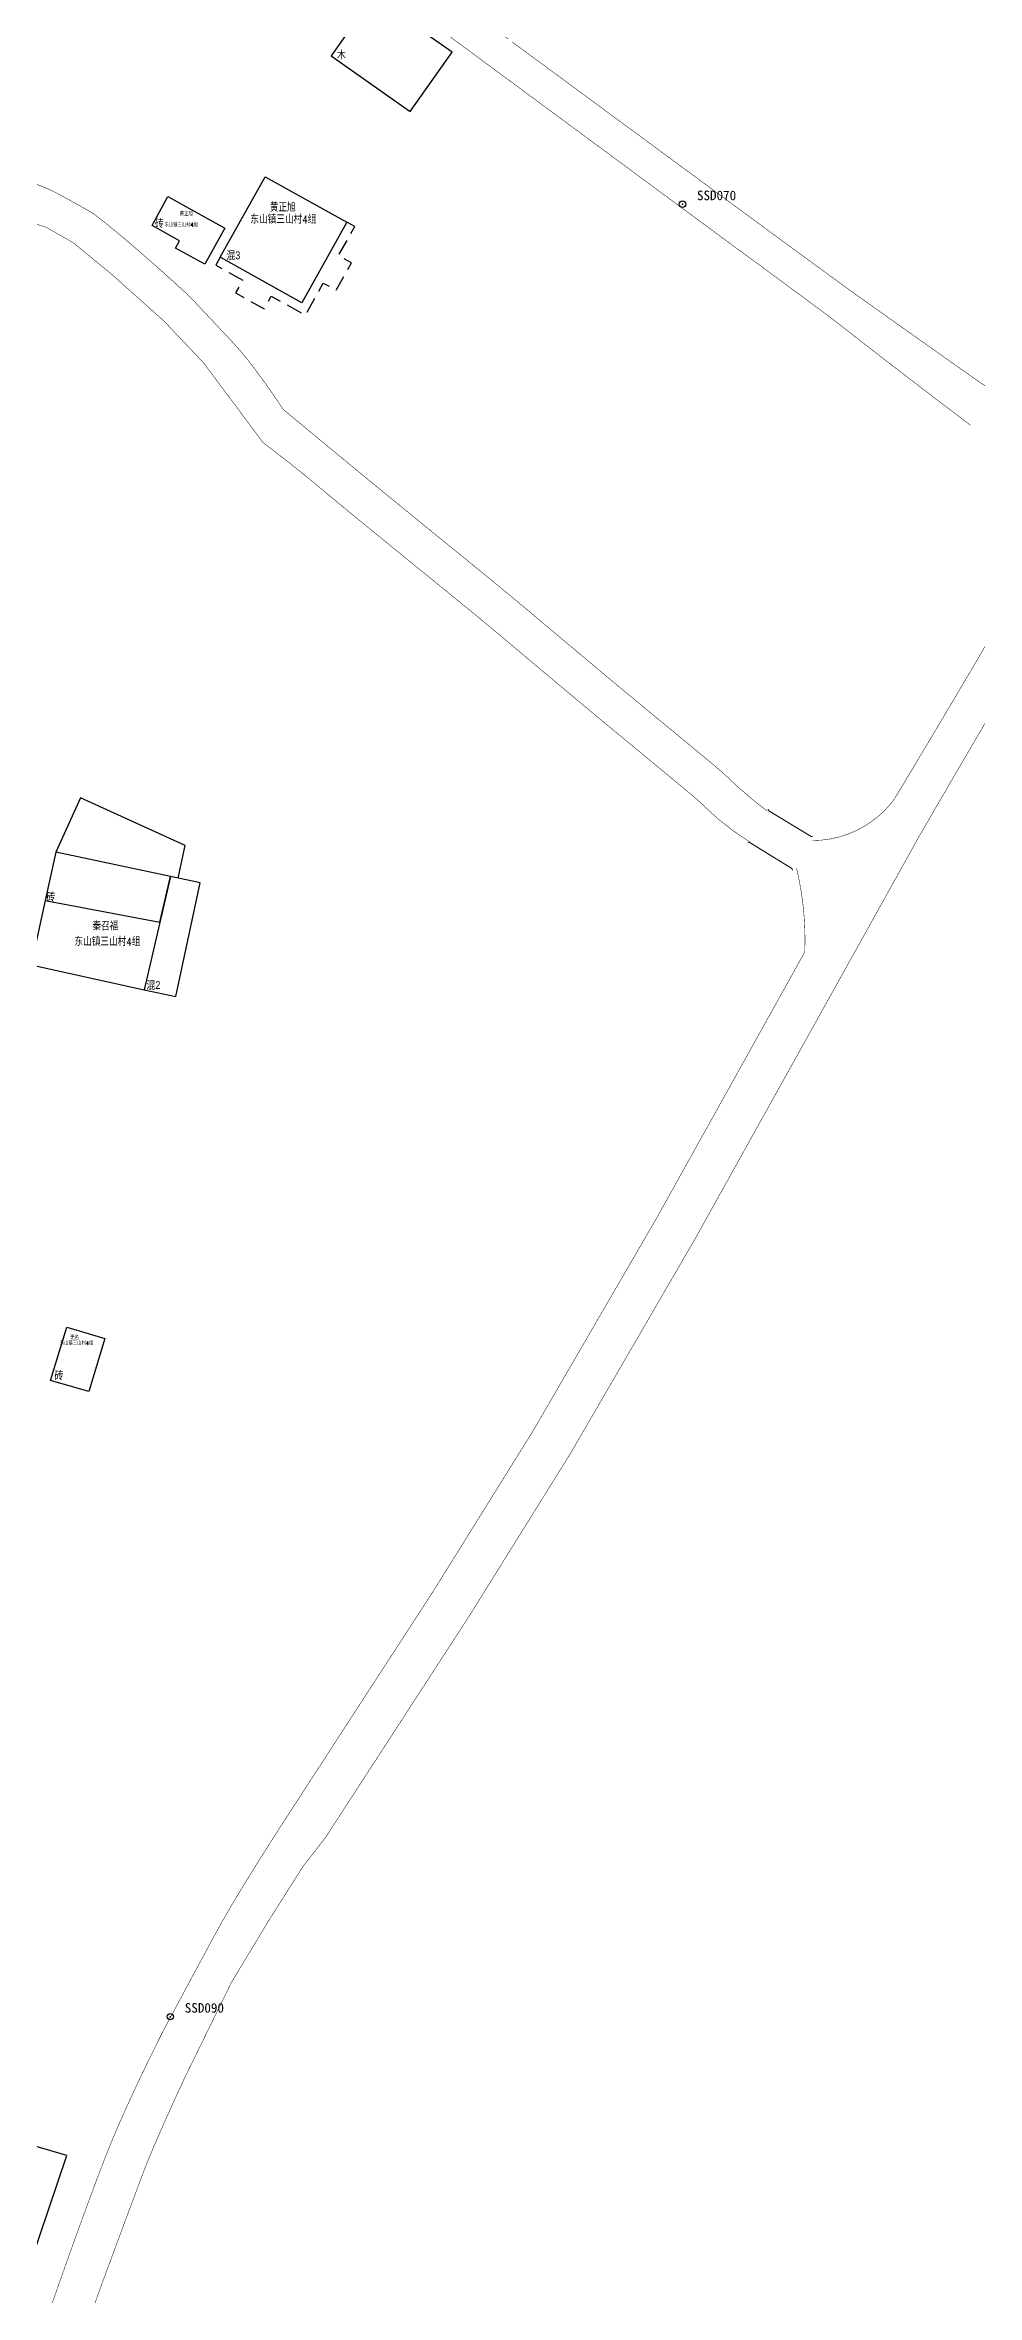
# Model space of a CAD drawing. Header units: millimetres. Extents: x 21943 to 23516, y 12107 to 14027.
# Drawn here: x 22167.8 to 22284.2, y 12251.3 to 12532.5 of the extents above; entities that cross this region are included whole.
import ezdxf
from ezdxf.enums import TextEntityAlignment as Align

# ---------------------------------------------------------------- set-up
doc = ezdxf.new("R2010")
doc.units = ezdxf.units.MM
doc.linetypes.add('X5', pattern=[3, 2, -1])
doc.linetypes.add('X6', pattern=[4, 2, -2])
for name, color, linetype in [('$TD_AUDIT_GENERATED_(2B2)', 221, 'Continuous'), ('$TD_AUDIT_GENERATED_(2B3)', 4, 'X6'), ('$TD_AUDIT_GENERATED_(2B4)', 7, 'wq'), ('$TD_AUDIT_GENERATED_(2B5)', 2, 'Continuous'), ('$TD_AUDIT_GENERATED_(2B7)', 7, 'Continuous'), ('$TD_AUDIT_GENERATED_(2BB)', 4, 'Continuous'), ('$TD_AUDIT_GENERATED_(2C2)', 7, 'Continuous'), ('KZD', 1, 'Continuous')]:
    doc.layers.add(name, color=color, linetype=linetype)
doc.layers.add('$TD_AUDIT_GENERATED_(2C5)', color=5, linetype='Continuous', lineweight=0)
doc.styles.add('$TD_AUDIT_GENERATED_(2CC)', font='simhei.ttf')
doc.styles.add('HZ', font='rs.shx', dxfattribs={"width": 0.8, "bigfont": 'hztxt.shx'})
doc.styles.get("Standard").update_dxf_attribs({"font": 'arial.ttf'})
doc.linetypes.add('443', pattern='A,9.4,[169,AAA.SHX,S=1,R=0,X=0,Y=0.15],0.6', length=10)
doc.linetypes.add('wq', pattern='A,5.4,[169,AAA.SHX,S=1,R=0,X=0,Y=-1.15],0.6', length=6)

# ---------------------------------------------------------------- blocks, each defined once
blk = doc.blocks.new('gc117')
blk.add_circle((0, 0), 0.8)
blk.add_point((0, 0))

msp = doc.modelspace()

# ---------------------------------------------------------------- linework, layer by layer
at = {"layer": '$TD_AUDIT_GENERATED_(2B2)', "flags": 128}
for points in [[(22203.48479345024, 12531.1140316302), (22213.36079345024, 12524.1550316302), (22218.592, 12531.579), (22208.716, 12538.538)], [(22195.234, 12516.003), (22205.448, 12510.325), (22199.85344761773, 12500.2611116533), (22189.63944761773, 12505.93911165329)], [(22183.088, 12513.523), (22190.20578006583, 12509.56619999866), (22187.718, 12505.091), (22184.04, 12507.1), (22184.533, 12508.016), (22181.123, 12509.895)], [(22183.421, 12428.554), (22169.094, 12431.573), (22167.764, 12425.539), (22182.09613142434, 12422.85718589662)], [(22170.484, 12372.243), (22175.23939258328, 12370.79369686186), (22173.228, 12364.194), (22168.446, 12365.556)]]:
    msp.add_lwpolyline(points, close=True, dxfattribs=at)
at = {"layer": '$TD_AUDIT_GENERATED_(2B2)', "elevation": 414.926, "flags": 128}
msp.add_lwpolyline([(22180.13, 12414.403), (22184.08, 12413.533), (22187.12, 12427.762), (22183.421, 12428.554)], close=True, dxfattribs=at)
at = {"layer": '$TD_AUDIT_GENERATED_(2B2)', "linetype": 'wq', "elevation": 315.675, "flags": 128}
msp.add_lwpolyline([(22142.41, 12276.917), (22137.53, 12256.773), (22164.834, 12251.923), (22170.491, 12268.692)], close=True, dxfattribs=at)
at = {"layer": '$TD_AUDIT_GENERATED_(2B3)', "color": 4, "linetype": 'X5', "flags": 128}
msp.add_lwpolyline([(22189.63944761772, 12505.93911165329), (22189.08800655322, 12504.94713929809), (22192.44414111553, 12503.08145180594), (22191.55797762894, 12501.48735637585), (22195.13002237105, 12499.50164362416), (22196.01618585765, 12501.09573905426), (22200.28981509038, 12498.72001291529), (22202.51177264058, 12502.71703200966), (22204.13572352552, 12501.8142717664), (22206.03327647447, 12505.22772823359), (22204.40932558954, 12506.13048847684), (22206.43580853715, 12509.7758736172), (22205.448, 12510.325)], dxfattribs=at)
at = {"layer": '$TD_AUDIT_GENERATED_(2B4)', "linetype": 'wq', "flags": 128}
for points in [[(22184.38293286163, 12428.34803870603), (22185.258, 12432.435), (22172.208, 12438.364), (22169.094, 12431.573)], [(22167.764, 12425.539), (22166.015, 12417.498), (22180.13, 12414.403)]]:
    msp.add_lwpolyline(points, dxfattribs=at)
at = {"layer": '$TD_AUDIT_GENERATED_(2BB)', "linetype": 'Continuous', "const_width": 0.06}
for points in [[(22204.26808000728, 12548.85534182191, 1.3155111383e-06), (22199.72873720527, 12552.16151778866, 0.0010515582673363)], [(22287.87, 12487.973, -0.0006875447480894), (22282.92070210353, 12491.43684766395, -0.0011458083566871), (22279.95850401418, 12493.52621411439, -2.1248571122e-06), (22274.70861624181, 12497.24726589769, -0.0003641684120179), (22274.678, 12497.269, -0.0003281803333362), (22269.98089247197, 12500.61321158614, -0.0008165419258908), (22268.09613626916, 12501.96161923883, -1.06017420494e-05), (22268.0761205554, 12501.97598916292, -1.17102924649e-05), (22268.058, 12501.989, -0.0017131637316081), (22267.0659255283, 12502.70652441774, -0.0006177908991345), (22264.3241683254, 12504.70905242255, -0.0004864608045951), (22258.03202719428, 12509.3260579221, -0.0002947988067675), (22247.661, 12516.961, -1.7590461169e-05), (22241.19677107907, 12521.72606599846, 4.42998565355e-05), (22234.73254215813, 12526.49113199693, 2.02738909649e-05), (22226.11241226643, 12532.84368890524, 0.0003419097521783)], [(22186.361, 12557.22, 0.0001998817685993), (22207.70204811916, 12541.38706212677, 0.0003491582636698), (22219.92905167118, 12532.3366393242, 2.593018709e-07), (22244.96647536755, 12513.83101858199, 6.39535770649e-05), (22245.068, 12513.756, 0.0005851108365045), (22258.59923341142, 12503.7846308981, -0.0012740752017289), (22264.80705695212, 12499.19677999061, -0.0004096740255791), (22265.37828610186, 12498.77163517475, -0.0016579464863031), (22265.519, 12498.666, -0.0015570910677311), (22265.61192279682, 12498.59530325606, -0.0003625031585022), (22266.0098923946, 12498.2901040075, -0.0022911702935575), (22268.42347184422, 12496.41872531163, 0.0015465408176297), (22271.995, 12493.641, 0.0003664630515003), (22272.03700070083, 12493.60859144852, 3.4995313277e-06), (22276.43772869417, 12490.2180965296, 0.0013713614648621), (22279.05352822505, 12488.21421904862, 0.000835982524389), (22283.359, 12484.946)], [(22225.59460580349, 12533.22469726205, 1.474500119e-06), (22225.36872018874, 12533.39059934206, 0.000250351816771), (22212.51649169065, 12542.81997969933, 0.0003912541914654)], [(22347.31035688945, 12532.33632490966, 0.0001474598796563), (22342.02643440948, 12525.57734657415, -0.0006180355651723), (22334.744, 12516.28, -0.0018645414716609), (22328.54386145275, 12508.44485172581, 0.0015050870730199), (22320.856, 12498.744, 0.001117059199639), (22318.85995171219, 12496.19799005473, 0.0002054151605191), (22308.042, 12482.324, 0.002336921671026), (22300.33943924122, 12472.34122514509, 0.0098386225535016), (22298.568, 12469.926, 0.0173892653558574), (22298.3621038835, 12469.6106160364, 0.0003208047718982), (22287.817, 12452.136, 0.0030502233516167), (22283.87014296267, 12445.49473124486, 0.00171318255783), (22276.956, 12433.604)], [(22257.98147784025, 12436.71550767903, -0.0344581281369716), (22252.82547871536, 12441.13082625991, 0.011890515445127), (22251.055, 12442.67, 0.0005048545867309), (22241.58769428628, 12450.49699254711, -0.001494130067591), (22238.394, 12453.148, -0.0011260765061734), (22228.73799696422, 12461.24905302662, 0.002588482545416), (22224.527, 12464.761, 0.0016857671324827), (22223.43552527277, 12465.65557496539, -0.0001682582422513), (22212.473, 12474.585, -0.0014259849758974), (22207.08829720085, 12478.99969535088, -0.0007996403367735), (22197.521, 12486.915)], [(22255.81019884688, 12432.85452228604, -0.0613160126695271), (22249.70702908169, 12437.71145996178, 0.0118905154451172), (22248.10263971576, 12439.10624316901, 0.000504854586731), (22238.64253673239, 12446.92728093674, -0.0014941300675914), (22235.42756073394, 12449.59595381797, -0.0011260765061735), (22225.75558834864, 12457.71040457725, 0.0025884825454164), (22221.58138942745, 12461.1916621968, 0.0016857671324822), (22220.51404975101, 12462.06645602417, -0.0001682582422513), (22209.54910954291, 12470.99784812234, -0.0014259849758974), (22204.14399353394, 12475.42927942057, 0.0143922916466999), (22194.981, 12482.791)], [(22273.812, 12438.186, 0.0010532040669137), (22278.06096078036, 12445.27958145784, 0.0010532040668629), (22282.28, 12452.391, 0.0012133713833565), (22287.10346362856, 12460.60584312398, 0.0012133713832789), (22291.887, 12468.844)], [(22263.568, 12433.045, 0.0681643194157469), (22266.98272728189, 12433.50131656995, 0.0681643194161219), (22270.149, 12434.859, 0.0490811868211024), (22272.1441874255, 12436.34228147294, 0.0490811868210446), (22273.812, 12438.186)], [(22262.645, 12419.104, 0.0181122673610948), (22262.6563748896, 12421.87722504162, 0.0181122673604895), (22262.467, 12424.644, 0.0163017637595702), (22262.12569338534, 12427.11674603983, 0.016301763759511), (22261.624, 12429.562)], [(22161.345, 12201.088, -0.0216487720711931), (22160.43332081912, 12202.34311315755, -0.0425977717402663), (22160.055, 12203.036, -0.0308327659148), (22159.01373449578, 12205.86236468735, -0.0363848576652604), (22158.46, 12208.355, -0.0412262049923966), (22158.17620933405, 12212.82130590567, -0.0438279853895466), (22158.624, 12217.008, -0.0091307693901659), (22159.69572691807, 12221.97740939469, -0.0126024210285271), (22160.628, 12225.541, -0.003197446492815), (22162.98225040661, 12233.50357606949, -0.0070488516005733), (22164.124, 12237.093, -0.002638103334756), (22166.14952321257, 12243.05821091891, -0.0015495006945518), (22169.683, 12253.185, -0.0026402835696164), (22172.44943417673, 12260.90489569027, -0.0031961887530228), (22174.809, 12267.255, -0.0155838680299514), (22177.69392933867, 12274.20751017882, -0.0109380424482069), (22182.323, 12283.88, -0.0058299649562769), (22182.92220201209, 12285.03123740014, -0.0006295721889053), (22188.608, 12295.619, -0.0130824724907614), (22192.09953865764, 12301.71366846902, -0.0079794813633162), (22198.239, 12311.455)], [(22185.179, 12278.362, 0.0065080310460886), (22181.47517925734, 12270.13093406131, 0.0132734820896539), (22179.82, 12266.026, 0.0004097561257953), (22175.22597180656, 12253.66790533066, 0.0032888318528983), (22174.665, 12252.124, 0.0037165170894203), (22172.56313652743, 12246.07660253346, 0.0018508073470015), (22168.478, 12233.887, 0.0100522413431914), (22166.13918529276, 12226.31455097673, 0.0094690155049775), (22163.972, 12218.185, 0.0356250506869561), (22163.20491118476, 12213.72602997652, 0.0438972784284079), (22163.163, 12210.052, 0.0473281963663059), (22163.65565657164, 12207.1976930173, 0.0633388291029894), (22164.484, 12205.194, 0.0164955576964224), (22165.95568128093, 12202.80173227109, 0.0151997336113482), (22167.714, 12200.312, 0.005017546005336), (22172.81734688237, 12193.67256917641, 0.0100505958798423), (22175.464, 12190.436, 0.0020302684617107), (22180.94804293755, 12184.05083240476, 0.0018985592703238), (22186.866, 12177.269, 0.0014480929175348), (22189.04492770349, 12174.8054835054, -0.0005633555222686), (22194.657, 12168.483, -0.0096805940701474), (22196.29831299675, 12166.55580124294, -0.0041234110007634), (22200.025, 12161.927)]]:
    msp.add_lwpolyline(points, format="xyb", dxfattribs=at)
at = {"layer": '$TD_AUDIT_GENERATED_(2BB)', "linetype": 'Continuous', "const_width": 0.06, "flags": 128}
msp.add_lwpolyline([(22160.765, 12516.491, -0.0355583021164931), (22166.02128140122, 12515.28326283108, -0.0509422426227562), (22169.49512862603, 12513.81972779812, -0.0047774096584858), (22173.46139107991, 12511.60072397461, -0.0339680470187377), (22173.994, 12511.246, -0.0078571996859582), (22176.14885960042, 12509.53468425339, -0.0061544472785954), (22178.83754464332, 12507.27372814488, -0.0044515151314496), (22182.82836726203, 12503.77062478662, -0.0063144979693081), (22185.588, 12501.241, -0.0145397521448689), (22186.1251021318, 12500.70577680296, -0.0015474499178401), (22191.0062872183, 12495.51820409406, -0.0265491427079479), (22193.7830100049, 12492.21350432636, -0.0165174910063758), (22197.521, 12486.915)], format="xyb", dxfattribs=at)
for points in [[(22159.81621856976, 12512.17542396037), (22167.86656781864, 12509.71215278934), (22171.27853429579, 12507.76022479706), (22175.95075585789, 12503.92845786215), (22182.58690044517, 12497.99788664734), (22187.60408575821, 12492.69873464377), (22194.981, 12482.791)], [(22185.179, 12278.362), (22191.00287087919, 12290.26298398954), (22195.69780578505, 12298.06299682959), (22199.93275479993, 12304.75154925012), (22202.81659667248, 12308.48618600437)]]:
    msp.add_lwpolyline(points, dxfattribs=at)
at = {"layer": '$TD_AUDIT_GENERATED_(2BB)', "linetype": 'Continuous', "const_width": 0.06, "elevation": 3.1775}
msp.add_lwpolyline([(22202.81659667248, 12308.48618600437), (22220.84737163055, 12336.28773085416), (22233.42089129676, 12356.50062554558), (22248.87279068091, 12383.12823816487), (22276.956, 12433.604)], dxfattribs=at)
at = {"layer": '$TD_AUDIT_GENERATED_(2BB)', "linetype": 'Continuous', "const_width": 0.06, "elevation": 3.1775, "flags": 128}
msp.add_lwpolyline([(22198.239, 12311.455), (22216.24175, 12339.21333333333), (22228.74386419753, 12359.3114382716), (22244.129, 12385.824), (22262.645, 12419.104)], dxfattribs=at)
at = {"layer": '$TD_AUDIT_GENERATED_(2C5)', "linetype": 'Continuous', "flags": 128}
for points in [[(22258.09854653688, 12436.95528887986), (22258.146, 12436.761), (22263.467, 12433.529), (22263.66128887986, 12433.57645346312)], [(22261.10151219179, 12429.36213476023), (22261.05405872867, 12429.55642364009), (22255.724, 12432.829), (22255.53876984881, 12432.74097017698)]]:
    msp.add_lwpolyline(points, dxfattribs=at)

# ---------------------------------------------------------------- block references
at = {"layer": 'KZD', "linetype": 'Continuous', "xscale": 0.5, "yscale": 0.5}
for p in [(22247.382, 12512.576), (22183.408, 12286.048)]:
    msp.add_blockref('gc117', p, dxfattribs=at)

# ---------------------------------------------------------------- texts
at = {"layer": '$TD_AUDIT_GENERATED_(2B5)', "linetype": '443', "width": 0.8}
for s, p in [('\\M+5C4BE', (22204.76835844066, 12531.30335595239)), ('\\M+5D7A9', (22182.03408316585, 12510.21620373586)), ('\\M+5BBEC3', (22191.2728274482, 12506.20942276371)), ('\\M+5D7A9', (22168.47923449936, 12426.03914473038)), ('\\M+5BBEC2', (22181.28284158639, 12415.00543919066)), ('\\M+5D7A9', (22169.49156169033, 12366.2186550712))]:
    msp.add_text(s, height=1, dxfattribs=at).set_placement(p, align=Align.MIDDLE)
at = {"layer": '$TD_AUDIT_GENERATED_(2B7)', "linetype": 'Continuous', "style": 'HZ', "width": 0.8}
for s, height, p in [('\\M+5BBC6\\M+5D5FD\\M+5D0F1', 0.5, (22185.38964058486, 12511.44557346686)), ('\\M+5BBC6\\M+5D5FD\\M+5D0F1', 1, (22197.45017126657, 12512.26922603094)), ('\\M+5C7D8\\M+5D5D9\\M+5B8A3', 1, (22175.29601662447, 12422.44606176587)), ('\\M+5CEDE\\M+5C3FB', 0.5, (22171.45159351567, 12370.9947233359))]:
    msp.add_text(s, height=height, dxfattribs=at).set_placement(p, align=Align.MIDDLE)
at = {"layer": '$TD_AUDIT_GENERATED_(2C2)', "linetype": 'Continuous', "style": 'HZ', "width": 0.7999999999999999}
for height, p in [(1, (22197.52083351937, 12510.65423680839)), (0.5, (22184.76404901833, 12510.00734983201)), (1, (22175.55756770066, 12420.37511193411)), (0.5, (22171.70379871899, 12370.23484276175))]:
    msp.add_text('\\M+5B6AB\\M+5C9BD\\M+5D5F2\\M+5C8FD\\M+5C9BD\\M+5B4E54\\M+5D7E9', height=height, dxfattribs=at).set_placement(p, align=Align.MIDDLE_CENTER)
at = {"layer": 'KZD', "linetype": 'Continuous', "style": '$TD_AUDIT_GENERATED_(2CC)'}
for s, p in [('SSD070', (22251.632, 12513.676)), ('SSD090', (22187.658, 12287.148))]:
    msp.add_text(s, height=1.2, dxfattribs=at).set_placement(p, align=Align.MIDDLE)

doc.saveas('drawing.dxf')
